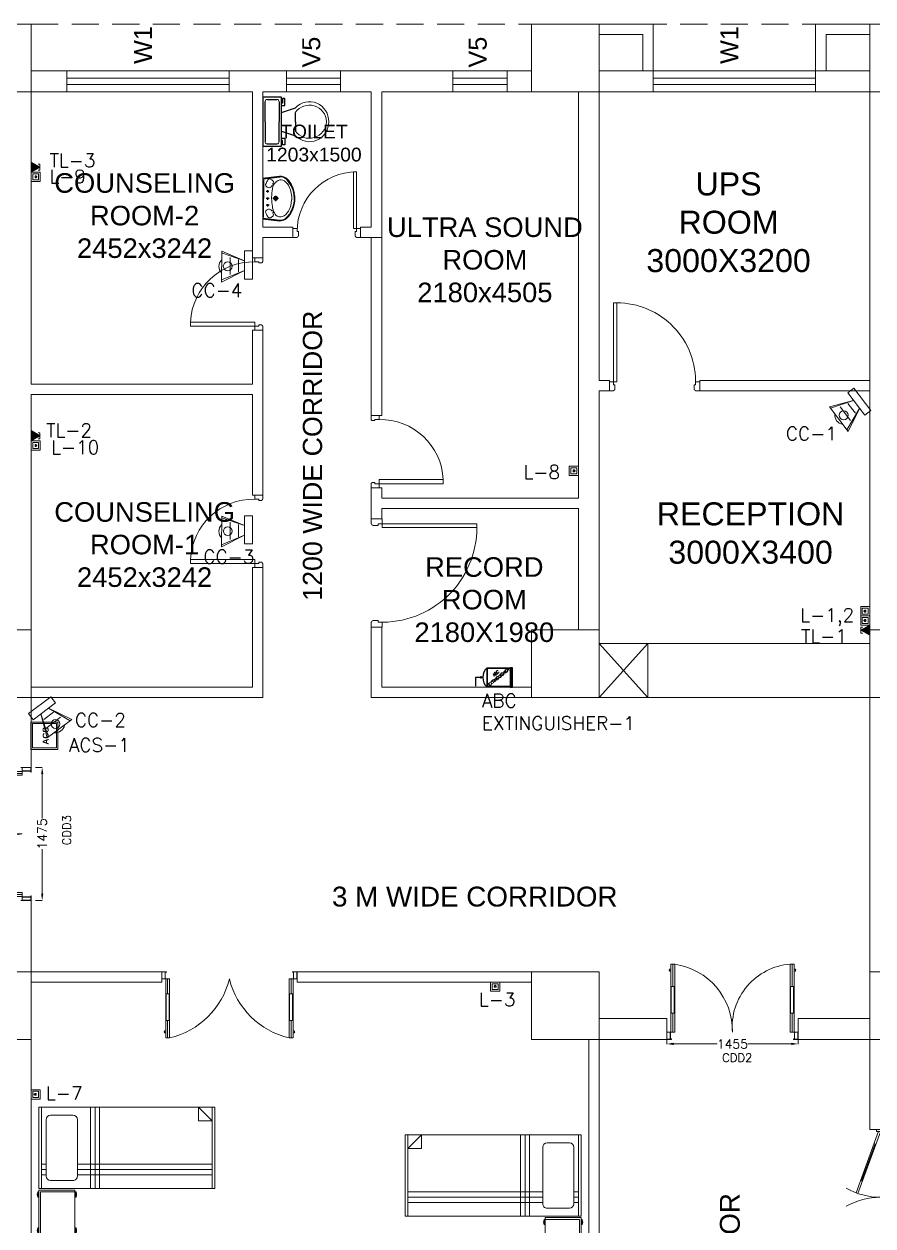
# Model space of a CAD drawing. Extents: x 3552052 to 4102982, y -707811 to -630695.
# Drawn here: x 3829837 to 3839246, y -651262 to -637939 of the extents above; entities that cross this region are included whole.
import ezdxf
from ezdxf.enums import TextEntityAlignment as Align

# ---------------------------------------------------------------- set-up
doc = ezdxf.new("R2010")
doc.units = 0
doc.header["$LTSCALE"] = 6
doc.header["$MEASUREMENT"] = 0
doc.linetypes.add('CONTINU', pattern=[0])
doc.linetypes.add('HIDDEN', pattern=[0.375, 0.25, -0.125])
doc.layers.get('0').update_dxf_attribs({"linetype": 'CONTINUOUS', "lineweight": 0})
doc.layers.get('Defpoints').update_dxf_attribs({"linetype": 'CONTINUOUS', "lineweight": 0})
for name, color, linetype, lineweight in [('1200 Door', 144, 'CONTINUOUS', 0), ('Chajja', 7, 'CONTINUOUS', 0), ('COL', 5, 'CONTINUOUS', 0), ('D.F', 251, 'CONTINUOUS', 0), ('DIM', 7, 'CONTINUOUS', 0), ('DOOR', 44, 'CONTINUOUS', 0), ('Double Leaf Door', 4, 'CONTINUOUS', 0), ('ELE-TEL POINT', 4, 'CONTINUOUS', 0), ('ELE.LAN POINT', 3, 'CONTINUOUS', 0), ('FA-FIRE TEXT', 7, 'CONTINUOUS', 0), ('FUR', 21, 'CONTINUOUS', 0), ('furniture', 33, 'CONTINUOUS', 0), ('JOINERY', 7, 'CONTINUOUS', 0), ('LV-ACS', 30, 'CONTINUOUS', 0), ('LV.CC CEMARA', 66, 'CONTINUOUS', 0), ('Staircase', 7, 'CONTINUOUS', 0), ('WALL', 8, 'CONTINUOUS', 0), ('Window', 161, 'CONTINUOUS', 0)]:
    doc.layers.add(name, color=color, linetype=linetype, lineweight=lineweight)
doc.layers.add('FIRE EXTINGUISHER', color=7, linetype='CONTINUOUS')
doc.styles.add('ARIAL', font='arial.ttf')
doc.styles.add('ROMANS', font='romans.shx')
doc.styles.get("Standard").update_dxf_attribs({"font": 'SIMPLEX'})
doc.dimstyles.new('AEPL1', dxfattribs={"dimtxt": 100, "dimasz": 75, "dimexe": 1.25, "dimexo": 50, "dimtad": 0, "dimdec": 0, "dimtxsty": 'ROMANS', "dimcen": 2.5, "dimclrd": 7, "dimclre": 7, "dimadec": 0, "dimazin": 0, "dimtfac": 1, "dimtdec": 0, "dimtmove": 0, "dimatfit": 3, "dimfxl": 1, "dimlwd": 0, "dimlwe": 0, "dimarcsym": 0})

# ---------------------------------------------------------------- blocks, each defined once
blk = doc.blocks.new('Z$W@#5624')
at = {"layer": 'DOOR'}
for p, q in [((1770, 446), (949, 745)), ((1779, 470), (957, 769)), ((1122, 709), (1113, 685)), ((1610, 518), (1117, 697)), ((0, 499), (25, 499)), ((0, 400), (0, 499)), ((25, 400), (25, 499)), ((1614, 529), (1606, 506)), ((1798, 499), (1773, 499)), ((1773, 400), (1773, 499)), ((1798, 400), (1798, 499)), ((0, 400), (25, 400)), ((19, 429), (28, 453)), ((19, 429), (840, 130)), ((28, 453), (849, 154)), ((183, 369), (192, 393)), ((188, 381), (680, 202)), ((1779, 470), (1770, 446)), ((1798, 400), (1773, 400)), ((685, 214), (676, 190))]:
    blk.add_line(p, q, dxfattribs=at)
at = {"layer": 'DOOR', "color": 145, "extrusion": (0, 0, -1)}
for centre, start_param, end_param in [((0, 449), -0.523599, 0.523599), ((1798, 449), 2.617994, 3.665191)]:
    blk.add_ellipse(centre, major_axis=(899, 0), ratio=1, start_param=start_param, end_param=end_param, dxfattribs=at)
blk = doc.blocks.new('A$C19B8274B')
at = {"layer": 'DOOR'}
for p, q in [((-45, 925), (-80, 925)), ((-80, 50), (-80, 925)), ((-45, 50), (-45, 925)), ((-45, 50), (-80, 50)), ((-955, -50), (-955, -47.5)), ((-940, -35), (-942.5, -35)), ((-60, -35), (-57.5, -35)), ((-45, -50), (-45, -47.5))]:
    blk.add_line(p, q, dxfattribs=at)
for points in [[(-940, 15), (-955, 15), (-955, 50), (-1000, 50), (-1000, -50), (-955, -50)], [(-940, -35), (-940, 15)], [(-60, 15), (-45, 15), (-45, 50), (0, 50), (0, -50), (-45, -50)], [(-60, -35), (-60, 15)]]:
    blk.add_lwpolyline(points, dxfattribs=at)
at = {"layer": 'DOOR', "color": 145}
blk.add_arc((-80, 50), 875, 90, 182.29244, dxfattribs=at)
at = {"layer": 'DOOR'}
for centre, start, end in [((-955, -35), 270, 0), ((-45, -35), 180, 270)]:
    blk.add_arc(centre, 12.5, start, end, dxfattribs=at)
blk = doc.blocks.new('A$C45A5314D')
at = {"layer": 'furniture', "color": 6, "ltscale": 0.75}
for p, q in [((-1962, 946), (-1950, 946)), ((-1962, 946), (-1950, 946)), ((-1962, 946), (-1962, 887)), ((-1962, 944), (-1950, 944)), ((-1962, 943), (-1950, 943)), ((-1962, 941), (-1950, 941)), ((-1962, 939), (-1950, 939)), ((-1962, 936), (-1950, 936)), ((-1950, 967), (-1550, 967)), ((-1950, 467), (-1950, 967)), ((-1930, 948), (-1930, 487)), ((-1930, 948), (-1550, 948)), ((-1550, 967), (-1550, 467)), ((-1538, 946), (-1550, 946)), ((-1538, 946), (-1550, 946)), ((-1538, 944), (-1550, 944)), ((-1538, 943), (-1550, 943)), ((-1538, 941), (-1550, 941)), ((-1538, 939), (-1550, 939)), ((-1538, 936), (-1550, 936)), ((-1538, 946), (-1538, 887)), ((-1962, 932), (-1950, 932)), ((-1962, 927), (-1950, 927)), ((-1962, 921), (-1950, 921)), ((-1962, 913), (-1950, 913)), ((-1962, 907), (-1950, 907)), ((-1962, 902), (-1950, 902)), ((-1962, 898), (-1950, 898)), ((-1962, 895), (-1950, 895)), ((-1962, 892), (-1950, 892)), ((-1962, 891), (-1950, 891)), ((-1962, 889), (-1950, 889)), ((-1962, 888), (-1950, 888)), ((-1962, 887), (-1950, 887)), ((-1538, 932), (-1550, 932)), ((-1538, 927), (-1550, 927)), ((-1538, 921), (-1550, 921)), ((-1538, 913), (-1550, 913)), ((-1538, 907), (-1550, 907)), ((-1538, 902), (-1550, 902)), ((-1538, 898), (-1550, 898)), ((-1538, 895), (-1550, 895)), ((-1538, 892), (-1550, 892)), ((-1538, 891), (-1550, 891)), ((-1538, 889), (-1550, 889)), ((-1538, 888), (-1550, 888)), ((-1538, 887), (-1550, 887)), ((-1962, 545), (-1950, 545)), ((-1962, 545), (-1950, 545)), ((-1962, 545), (-1962, 486)), ((-1962, 543), (-1950, 543)), ((-1962, 542), (-1950, 542)), ((-1962, 540), (-1950, 540)), ((-1962, 538), (-1950, 538)), ((-1962, 535), (-1950, 535)), ((-1538, 545), (-1550, 545)), ((-1538, 545), (-1550, 545)), ((-1538, 543), (-1550, 543)), ((-1538, 542), (-1550, 542)), ((-1538, 540), (-1550, 540)), ((-1538, 538), (-1550, 538)), ((-1538, 535), (-1550, 535)), ((-1538, 545), (-1538, 486)), ((-1962, 531), (-1950, 531)), ((-1962, 526), (-1950, 526)), ((-1962, 520), (-1950, 520)), ((-1962, 512), (-1950, 512)), ((-1962, 506), (-1950, 506)), ((-1962, 501), (-1950, 501)), ((-1962, 497), (-1950, 497)), ((-1962, 494), (-1950, 494)), ((-1962, 491), (-1950, 491)), ((-1962, 490), (-1950, 490)), ((-1962, 488), (-1950, 488)), ((-1962, 487), (-1950, 487)), ((-1962, 486), (-1950, 486)), ((-1962, 486), (-1950, 486)), ((-1550, 467), (-1950, 467)), ((-1550, 487), (-1930, 487)), ((-1538, 531), (-1550, 531)), ((-1538, 526), (-1550, 526)), ((-1538, 520), (-1550, 520)), ((-1538, 512), (-1550, 512)), ((-1538, 506), (-1550, 506)), ((-1538, 501), (-1550, 501)), ((-1538, 497), (-1550, 497)), ((-1538, 494), (-1550, 494)), ((-1538, 491), (-1550, 491)), ((-1538, 490), (-1550, 490)), ((-1538, 488), (-1550, 488)), ((-1538, 487), (-1550, 487)), ((-1538, 486), (-1550, 486))]:
    blk.add_line(p, q, dxfattribs=at)
at = {"layer": 'furniture', "color": 6}
for p, q in [((0, 450), (-1950, 450)), ((-1950, 450), (-1950, -450)), ((-1920, 450), (-1920, -450)), ((-1377, -450), (-1377, 450)), ((-1327, -450), (-1327, 450)), ((-1277, -450), (-1277, 450)), ((-30, -450), (-30, 450)), ((0, -450), (0, 450)), ((-1920, 300), (-1869, 300)), ((-1869, 313), (-1869, -313)), ((-1572, 362), (-1820, 362)), ((-1523, 313), (-1523, -313)), ((-1523, 300), (-30, 300)), ((-1920, 241), (-1869, 241)), ((-1920, 182), (-1869, 182)), ((-1523, 241), (-30, 241)), ((-1523, 182), (-30, 182)), ((-1820, -362), (-1572, -362)), ((-180, -450), (-30, -300)), ((-180, -450), (-180, -300)), ((-30, -300), (-180, -300)), ((-1950, -450), (0, -450))]:
    blk.add_line(p, q, dxfattribs=at)
at = {"layer": 'furniture', "color": 6, "ltscale": 0.75}
for centre, start, end in [((-1876, 917), 161.0754, 198.9247), ((-1624, 917), 341.0754, 18.9247), ((-1876, 516), 161.0754, 198.9247), ((-1624, 516), 341.0754, 18.9247)]:
    blk.add_arc(centre, 91.1, start, end, dxfattribs=at)
at = {"layer": 'furniture', "color": 6}
for centre, start, end in [((-1820, 313), 90, 180), ((-1572, 313), 0, 90), ((-1820, -313), 180, 270), ((-1572, -313), 270, 0)]:
    blk.add_arc(centre, 49.2, start, end, dxfattribs=at)
blk = doc.blocks.new('Z$W@#1841')
at = {"layer": 'DOOR'}
blk.add_lwpolyline([(482, 633), (482, -167), (533, -167), (533, 633)], close=True, dxfattribs=at)
for points in [[(-254, -218), (-268, -218), (-268, -167), (-317, -167), (-317, -267), (-268, -267), (-268, -265, 0.414214), (-256, -254), (-254, -254)], [(519, -218), (533, -218), (533, -167), (583, -167), (583, -267), (533, -267), (533, -265, -0.414214), (522, -254), (519, -254)]]:
    blk.add_lwpolyline(points, format="xyb", close=True, dxfattribs=at)
at = {"layer": 'DOOR', "color": 145}
blk.add_arc((518, -152), 786, 92.6177, 181.1129, dxfattribs=at)
blk = doc.blocks.new('750')
at = {"layer": 'DOOR'}
for p, q in [((-50, 705), (-47.5, 705)), ((-35, 690), (-35, 692.5)), ((-50, 45), (-47.5, 45)), ((-35, 60), (-35, 57.5)), ((50, 45), (50, 80)), ((50, 80), (675, 80)), ((50, 45), (675, 45)), ((675, 45), (675, 80))]:
    blk.add_line(p, q, dxfattribs=at)
for points in [[(15, 690), (15, 705), (50, 705), (50, 750), (-50, 750), (-50, 705)], [(-35, 690), (15, 690)], [(15, 60), (15, 45), (50, 45), (50, 0), (-50, 0), (-50, 45)], [(-35, 60), (15, 60)]]:
    blk.add_lwpolyline(points, dxfattribs=at)
for centre, start, end in [((-35, 705), 180, 270), ((-35, 45), 90, 180)]:
    blk.add_arc(centre, 12.5, start, end, dxfattribs=at)
at = {"layer": 'DOOR', "color": 145}
blk.add_arc((15, 45), 660, 0, 90, dxfattribs=at)
blk = doc.blocks.new('*D849')
at = {"layer": 'Defpoints', "color": 0, "linetype": 'ByBlock', "transparency": 16777216}
for p in [(3929084, -691812), (3930539, -691812), (3930539, -691977)]:
    blk.add_point(p, dxfattribs=at)
at = {"layer": 'DIM', "color": 7, "linetype": 'ByBlock', "lineweight": 0, "transparency": 16777216}
for p, q in [((3929084, -691862), (3929084, -691978)), ((3930539, -691862), (3930539, -691978)), ((3929159, -691977), (3929642, -691977)), ((3930464, -691977), (3929982, -691977))]:
    blk.add_line(p, q, dxfattribs=at)
at = {"layer": 'DIM', "color": 7, "linetype": 'ByBlock', "transparency": 16777216}
for points in [[(3929159, -691964), (3929159, -691989), (3929084, -691977)], [(3930464, -691964), (3930464, -691989), (3930539, -691977)]]:
    blk.add_solid(points, dxfattribs=at)
at = {"layer": 'DIM', "color": 0, "linetype": 'ByBlock', "transparency": 16777216, "insert": (3929812, -691977), "char_height": 100, "attachment_point": 5, "style": 'ROMANS'}
blk.add_mtext('1455', dxfattribs=at)
blk = doc.blocks.new('1800x80')
at = {"layer": 'Double Leaf Door'}
for points in [[(101770, -25418), (101775, -25418), (101775, -25121), (101770, -25121)], [(101814, -25121), (101809, -25121), (101809, -25418), (101814, -25418)], [(103113, -25121), (103118, -25121), (103118, -25418), (103113, -25418)], [(103157, -25418), (103152, -25418), (103152, -25121), (103157, -25121)]]:
    blk.add_hatch(color=6, dxfattribs=at).paths.add_polyline_path(points)
at = {"layer": 'Double Leaf Door', "color": 8}
for p, q in [((101756, -24985), (101756, -25003)), ((101770, -24983), (101758, -24983)), ((101758, -25005), (101770, -25005)), ((101770, -25582), (101770, -24928)), ((101770, -24928), (101814, -24928)), ((101770, -24983), (101770, -25005)), ((101792, -25121), (101792, -24928)), ((101814, -24928), (101814, -25582)), ((103157, -24928), (103113, -24928)), ((103113, -24928), (103113, -25582)), ((103135, -25121), (103135, -24928)), ((103157, -25582), (103157, -24928)), ((103157, -24983), (103169, -24983)), ((103157, -24983), (103157, -25005)), ((103169, -25005), (103157, -25005)), ((103171, -24985), (103171, -25003)), ((101792, -25582), (101792, -25418)), ((103135, -25582), (103135, -25418)), ((101726, -25582), (101726, -25682)), ((101766, -25582), (101726, -25582)), ((101726, -25682), (101766, -25682)), ((101728, -25584), (101728, -25680)), ((101764, -25584), (101728, -25584)), ((101728, -25680), (101766, -25680)), ((101764, -25679), (101764, -25584)), ((101776, -25679), (101764, -25679)), ((101766, -25677), (101766, -25582)), ((101778, -25677), (101766, -25677)), ((101766, -25680), (101776, -25680)), ((101766, -25682), (101778, -25682)), ((101814, -25582), (101770, -25582)), ((101776, -25680), (101776, -25679)), ((101778, -25682), (101778, -25677)), ((103113, -25582), (103157, -25582)), ((103149, -25682), (103149, -25677)), ((103149, -25677), (103161, -25677)), ((103161, -25682), (103149, -25682)), ((103151, -25680), (103151, -25679)), ((103151, -25679), (103163, -25679)), ((103161, -25680), (103151, -25680)), ((103161, -25677), (103161, -25582)), ((103161, -25582), (103201, -25582)), ((103199, -25680), (103161, -25680)), ((103201, -25682), (103161, -25682)), ((103163, -25679), (103163, -25584)), ((103163, -25584), (103199, -25584)), ((103199, -25584), (103199, -25680)), ((103201, -25582), (103201, -25682))]:
    blk.add_line(p, q, dxfattribs=at)
at = {"layer": 'Double Leaf Door', "color": 6}
for p, q in [((101814, -25121), (101770, -25121)), ((101770, -25121), (101770, -25418)), ((101775, -25418), (101775, -25121)), ((101809, -25418), (101809, -25121)), ((101814, -25418), (101814, -25121)), ((103113, -25418), (103113, -25121)), ((103113, -25121), (103157, -25121)), ((103118, -25418), (103118, -25121)), ((103152, -25418), (103152, -25121)), ((103157, -25121), (103157, -25418)), ((101770, -25418), (101814, -25418)), ((103157, -25418), (103113, -25418))]:
    blk.add_line(p, q, dxfattribs=at)
at = {"layer": 'Double Leaf Door', "color": 6, "ltscale": 100}
for p, q in [((101809, -25121), (101809, -25418)), ((103118, -25121), (103118, -25418))]:
    blk.add_line(p, q, dxfattribs=at)
at = {"layer": 'Double Leaf Door', "color": 6}
for points in [[(101770, -25121), (101770, -25418), (101775, -25418), (101775, -25121), (101770, -25121)], [(101814, -25121), (101814, -25418), (101809, -25418), (101809, -25121), (101814, -25121)], [(103113, -25121), (103113, -25418), (103118, -25418), (103118, -25121), (103113, -25121)], [(103157, -25121), (103157, -25418), (103152, -25418), (103152, -25121), (103157, -25121)]]:
    blk.add_lwpolyline(points, dxfattribs=at)
at = {"layer": 'Double Leaf Door', "ltscale": 5000}
for points in [[(101770, -25121), (101770, -25418), (101775, -25418), (101775, -25121), (101770, -25121)], [(103157, -25121), (103157, -25418), (103152, -25418), (103152, -25121), (103157, -25121)]]:
    blk.add_lwpolyline(points, dxfattribs=at)
at = {"layer": 'Double Leaf Door', "color": 8}
for centre, radius, start, end in [((101756, -24994), 3.72, 90, 270), ((101758, -24985), 1.98, 90, 180), ((101758, -25003), 1.98, 180, 270), ((101732, -25659), 736, 6.0142, 83.5863), ((103143, -25607), 680, 92.5046, 177.8949), ((103169, -24985), 1.98, 0, 90), ((103169, -25003), 1.98, 270, 0), ((103171, -24994), 3.72, 270, 90)]:
    blk.add_arc(centre, radius, start, end, dxfattribs=at)
blk = doc.blocks.new('*D851')
at = {"layer": 'Defpoints', "color": 0, "linetype": 'ByBlock', "transparency": 16777216}
for p in [(3922039, -688911), (3922162, -688911), (3922039, -690386)]:
    blk.add_point(p, dxfattribs=at)
at = {"layer": 'DIM', "color": 7, "linetype": 'ByBlock', "lineweight": 0, "transparency": 16777216}
for p, q in [((3922089, -688911), (3922163, -688911)), ((3922162, -688986), (3922162, -689479)), ((3922162, -690311), (3922162, -689819)), ((3922089, -690386), (3922163, -690386))]:
    blk.add_line(p, q, dxfattribs=at)
at = {"layer": 'DIM', "color": 7, "linetype": 'ByBlock', "transparency": 16777216}
for points in [[(3922150, -688986), (3922175, -688986), (3922162, -688911)], [(3922150, -690311), (3922175, -690311), (3922162, -690386)]]:
    blk.add_solid(points, dxfattribs=at)
at = {"layer": 'DIM', "color": 0, "linetype": 'ByBlock', "transparency": 16777216, "insert": (3922162, -689649), "char_height": 100, "attachment_point": 5, "rotation": 90, "style": 'ROMANS'}
blk.add_mtext('1475', dxfattribs=at)
blk = doc.blocks.new('2000x80')
at = {"layer": 'Double Leaf Door'}
for points in [[(104210, -25358), (104215, -25358), (104215, -25061), (104210, -25061)], [(104254, -25061), (104249, -25061), (104249, -25358), (104254, -25358)], [(105533, -25061), (105538, -25061), (105538, -25358), (105533, -25358)], [(105577, -25358), (105572, -25358), (105572, -25061), (105577, -25061)]]:
    blk.add_hatch(color=6, dxfattribs=at).paths.add_polyline_path(points)
at = {"layer": 'Double Leaf Door', "color": 8}
for p, q in [((104196, -24871), (104196, -24888)), ((104210, -24869), (104198, -24869)), ((104198, -24890), (104210, -24890)), ((104210, -25567), (104210, -24813)), ((104210, -24813), (104254, -24813)), ((104210, -24869), (104210, -24890)), ((104232, -25061), (104232, -24813)), ((104254, -24813), (104254, -25567)), ((105577, -24813), (105533, -24813)), ((105533, -24813), (105533, -25567)), ((105555, -25061), (105555, -24813)), ((105577, -25567), (105577, -24813)), ((105577, -24869), (105589, -24869)), ((105577, -24869), (105577, -24890)), ((105589, -24890), (105577, -24890)), ((105591, -24871), (105591, -24888)), ((104232, -25567), (104232, -25358)), ((105555, -25567), (105555, -25358)), ((104166, -25567), (104166, -25647)), ((104206, -25567), (104166, -25567)), ((104168, -25569), (104168, -25645)), ((104204, -25569), (104168, -25569)), ((104204, -25644), (104204, -25569)), ((104206, -25642), (104206, -25567)), ((104254, -25567), (104210, -25567)), ((105533, -25567), (105577, -25567)), ((105581, -25642), (105581, -25567)), ((105581, -25567), (105621, -25567)), ((105583, -25644), (105583, -25569)), ((105583, -25569), (105619, -25569)), ((105619, -25569), (105619, -25645)), ((105621, -25567), (105621, -25647)), ((104166, -25647), (104206, -25647)), ((104168, -25645), (104206, -25645)), ((104216, -25644), (104204, -25644)), ((104218, -25642), (104206, -25642)), ((104206, -25645), (104216, -25645)), ((104206, -25647), (104218, -25647)), ((104216, -25645), (104216, -25644)), ((104218, -25647), (104218, -25642)), ((105569, -25647), (105569, -25642)), ((105569, -25642), (105581, -25642)), ((105581, -25647), (105569, -25647)), ((105571, -25645), (105571, -25644)), ((105571, -25644), (105583, -25644)), ((105581, -25645), (105571, -25645)), ((105619, -25645), (105581, -25645)), ((105621, -25647), (105581, -25647))]:
    blk.add_line(p, q, dxfattribs=at)
at = {"layer": 'Double Leaf Door', "color": 6}
for p, q in [((104254, -25061), (104210, -25061)), ((104210, -25061), (104210, -25358)), ((104215, -25358), (104215, -25061)), ((104249, -25358), (104249, -25061)), ((104254, -25358), (104254, -25061)), ((105533, -25358), (105533, -25061)), ((105533, -25061), (105577, -25061)), ((105538, -25358), (105538, -25061)), ((105572, -25358), (105572, -25061)), ((105577, -25061), (105577, -25358)), ((104210, -25358), (104254, -25358)), ((105577, -25358), (105533, -25358))]:
    blk.add_line(p, q, dxfattribs=at)
at = {"layer": 'Double Leaf Door', "color": 6, "ltscale": 100}
for p, q in [((104249, -25061), (104249, -25358)), ((105538, -25061), (105538, -25358))]:
    blk.add_line(p, q, dxfattribs=at)
at = {"layer": 'Double Leaf Door', "color": 6}
for points in [[(104210, -25061), (104210, -25358), (104215, -25358), (104215, -25061), (104210, -25061)], [(104254, -25061), (104254, -25358), (104249, -25358), (104249, -25061), (104254, -25061)], [(105533, -25061), (105533, -25358), (105538, -25358), (105538, -25061), (105533, -25061)], [(105577, -25061), (105577, -25358), (105572, -25358), (105572, -25061), (105577, -25061)]]:
    blk.add_lwpolyline(points, dxfattribs=at)
at = {"layer": 'Double Leaf Door', "ltscale": 5000}
for points in [[(104210, -25061), (104210, -25358), (104215, -25358), (104215, -25061), (104210, -25061)], [(105577, -25061), (105577, -25358), (105572, -25358), (105572, -25061), (105577, -25061)]]:
    blk.add_lwpolyline(points, dxfattribs=at)
at = {"layer": 'Double Leaf Door', "color": 8}
for centre, radius, start, end in [((104196, -24880), 3.72, 90, 270), ((104198, -24871), 1.98, 90, 180), ((104198, -24888), 1.98, 180, 270), ((104144, -25555), 750, 359.0321, 81.5724), ((105589, -25509), 698, 94.5944, 184.8011), ((105589, -24871), 1.98, 0, 90), ((105589, -24888), 1.98, 270, 0), ((105591, -24880), 3.72, 270, 90)]:
    blk.add_arc(centre, radius, start, end, dxfattribs=at)
blk = doc.blocks.new('u46')
at = {"color": 8, "lineweight": 25}
for p, q in [((-10, 228), (175, 249)), ((-10, 220), (181, 242)), ((-1, -209), (1, 209)), ((57, 81), (29, 81)), ((62, 2), (29, 2)), ((44, 93), (44, 67)), ((44, 14), (44, -13)), ((163, 3), (102, 3)), ((133, -27), (133, 33)), ((62, -73), (29, -73)), ((44, -61), (44, -87)), ((-10, -216), (181, -238)), ((-10, -224), (175, -245))]:
    blk.add_line(p, q, dxfattribs=at)
at = {"color": 8, "extrusion": (0, 0, -1)}
for centre, major_axis, start_param, end_param in [((56, 154), (0, 34), 4.33982, 5.202657), ((65, 170), (0.3, 49.2), 3.359735, 4.09512), ((145, 128), (1, 126), -1.238036, -0.892193), ((66, 199), (0, 20.7), -1.101507, 0.481509), ((57, 163), (-0.3, 56.9), 0.324902, 0.965135), ((104, 118), (-0.2, 26.8), -1.278641, -0.487266), ((96, 136), (0, 7.39), -0.727724, 1.373337), ((208, 103), (0, 110), -1.431017, -0.436146), ((110, 167), (-6.08, 6.08), 4.867594, 6.265028), ((110, 165), (5.47, 5.47), 2.097053, 3.541809), ((90, 185), (0, 17.9), 0.880684, 2.260744), ((190, 138), (0, 70.9), -0.405199, 0.56573), ((188, 150), (0, 99.5), -0.132539, 0.848731), ((186, 148), (0.1, 94.4), -0.049658, 0.838116), ((154, 79), (0, 140), 0.557563, 1.193786), ((57, 20), (0, 275), 0.806541, 1.180915), ((50, 14), (0, 294), 0.809856, 1.41441), ((44, 81), (0.02, 6.43), 3.139035, 9.42222), ((44, 2), (0.08, 6.43), 3.12883, 9.412015), ((62, 153), (0, 31.9), 2.620328, 3.422401), ((820, -1), (0, 732), -1.56667, -1.474079), ((888, 37), (1, 801), 4.558159, 4.668067), ((387, 48), (0, 296), -1.495794, -1.328336), ((133, 3), (0, 21.6), 3.141254, 9.424439), ((133, 3), (-0.1, 15.5), 3.145308, 9.428493), ((133, 3), (0, 10.9), 3.142047372431534, 9.42523267961112), ((13, 7), (0, 298), 1.141495, 1.637774), ((35, 3), (0, 303), 1.155365, 1.952189), ((72, -2), (0, 274), 1.346594, 1.865175), ((65, -164), (0.1, 49.2), -0.960797, -0.225412), ((44, -73), (0.02, 6.43), 3.139035, 9.42222), ((62, -147), (-0.1, 31.9), -0.276767, 0.525307), ((104, -111), (0.2, 26.8), 3.628858, 4.420234), ((97, -128), (-0.03, 8.55), 1.455188, 3.796569), ((263, -74), (0, 167), 4.181112, 4.641559), ((56, -13), (0, 287), 1.808981, 2.322804), ((62, -11), (0, 247), 1.579809, 2.112792), ((124, -52), (0, 200), 1.868215, 2.281789), ((56, -148), (0, 34), 4.222121, 5.084958), ((145, -122), (0, 126), 4.027191, 4.373034), ((66, -193), (0, 20.7), 2.661884, 4.2449), ((57, -157), (0.3, 56.9), 2.176458, 2.816691), ((110, -161), (-6.08, 6.08), 4.730546, 6.12798), ((111, -159), (6.17, 6.17), 4.354779, 6.027124), ((90, -178), (0, 17.9), 0.880848, 2.260908), ((193, -126), (0, 80.1), 3.554495, 4.299548), ((181, -107), (0, 94.7), 2.890537, 3.362984), ((185, -162), (-0.1, 83.2), 2.850118, 3.264751), ((188, -160), (0, 78.1), 2.562376, 3.231693), ((163, -80), (0, 126), 2.054055, 2.802751), ((187, -138), (0, 106), 2.310552, 2.942572), ((172, -117), (0, 123), 2.127435, 2.640092)]:
    blk.add_ellipse(centre, major_axis=major_axis, ratio=1, start_param=start_param, end_param=end_param, dxfattribs=at)
blk = doc.blocks.new('rhej')
at = {"color": 8, "lineweight": 25}
for p, q in [((310, 279), (310, -264)), ((517, 279), (310, 279)), ((517, 8), (517, 279)), ((310, 111), (155, 163)), ((272, 189), (272, 266)), ((272, 266), (298, 266)), ((310, 189), (272, 189)), ((298, 266), (298, 215)), ((298, 215), (310, 215)), ((336, 228), (336, 8)), ((466, 254), (362, 254)), ((491, 8), (491, 228)), ((155, 8), (155, 111)), ((155, 8), (155, -96)), ((336, -212), (336, 8)), ((491, 8), (491, -212)), ((517, -264), (517, 8)), ((310, -96), (155, -147)), ((272, -173), (272, -251)), ((310, -173), (272, -173)), ((272, -251), (298, -251)), ((298, -251), (298, -199)), ((298, -199), (310, -199)), ((310, -264), (517, -264)), ((466, -238), (362, -238))]:
    blk.add_line(p, q, dxfattribs=at)
at = {"color": 8, "extrusion": (0, 0, -1)}
for centre, major_axis, start_param, end_param in [((0, 16), (151, -151), 2.319632, 4.738539), ((1, 2), (-134, -134), 0.814663, 3.31238), ((359, 231), (-16.2, -16.2), 0.643501, 2.498091), ((469, 231), (16.2, -16.2), 3.785094, 5.639684), ((0, 0), (-151, -151), 4.686239, 7.105146), ((1, 13), (-134, -134), 4.541602, 7.039318), ((359, -215), (-16.2, -16.2), -0.927295, 0.927295), ((469, -215), (16.2, -16.2), 5.35589, 7.21048)]:
    blk.add_ellipse(centre, major_axis=major_axis, ratio=1, start_param=start_param, end_param=end_param, dxfattribs=at)
blk = doc.blocks.new('1500x80')
at = {"layer": 'Double Leaf Door'}
for points in [[(99336, -25418), (99341, -25418), (99341, -25121), (99336, -25121)], [(99380, -25121), (99375, -25121), (99375, -25418), (99380, -25418)], [(100704, -25121), (100709, -25121), (100709, -25418), (100704, -25418)], [(100748, -25418), (100743, -25418), (100743, -25121), (100748, -25121)]]:
    blk.add_hatch(color=6, dxfattribs=at).paths.add_polyline_path(points)
at = {"layer": 'Double Leaf Door', "color": 8}
for p, q in [((99322, -24985), (99322, -25003)), ((99336, -24983), (99324, -24983)), ((99324, -25005), (99336, -25005)), ((99336, -25582), (99336, -24928)), ((99336, -24928), (99380, -24928)), ((99336, -24983), (99336, -25005)), ((99358, -25121), (99358, -24928)), ((99380, -24928), (99380, -25582)), ((100748, -24928), (100704, -24928)), ((100704, -24928), (100704, -25582)), ((100726, -25121), (100726, -24928)), ((100748, -25582), (100748, -24928)), ((100748, -24983), (100760, -24983)), ((100748, -24983), (100748, -25005)), ((100760, -25005), (100748, -25005)), ((100762, -24985), (100762, -25003)), ((99358, -25582), (99358, -25418)), ((100726, -25582), (100726, -25418)), ((99292, -25582), (99292, -25662)), ((99332, -25582), (99292, -25582)), ((99292, -25662), (99332, -25662)), ((99294, -25584), (99294, -25660)), ((99330, -25584), (99294, -25584)), ((99294, -25660), (99332, -25660)), ((99330, -25659), (99330, -25584)), ((99342, -25659), (99330, -25659)), ((99332, -25657), (99332, -25582)), ((99344, -25657), (99332, -25657)), ((99332, -25660), (99342, -25660)), ((99332, -25662), (99344, -25662)), ((99380, -25582), (99336, -25582)), ((99342, -25660), (99342, -25659)), ((99344, -25662), (99344, -25657)), ((100704, -25582), (100748, -25582)), ((100740, -25662), (100740, -25657)), ((100740, -25657), (100752, -25657)), ((100752, -25662), (100740, -25662)), ((100742, -25660), (100742, -25659)), ((100742, -25659), (100754, -25659)), ((100752, -25660), (100742, -25660)), ((100752, -25657), (100752, -25582)), ((100752, -25582), (100792, -25582)), ((100790, -25660), (100752, -25660)), ((100792, -25662), (100752, -25662)), ((100754, -25659), (100754, -25584)), ((100754, -25584), (100790, -25584)), ((100790, -25584), (100790, -25660)), ((100792, -25582), (100792, -25662))]:
    blk.add_line(p, q, dxfattribs=at)
at = {"layer": 'Double Leaf Door', "color": 6}
for p, q in [((99380, -25121), (99336, -25121)), ((99336, -25121), (99336, -25418)), ((99341, -25418), (99341, -25121)), ((99375, -25418), (99375, -25121)), ((99380, -25418), (99380, -25121)), ((100704, -25418), (100704, -25121)), ((100704, -25121), (100748, -25121)), ((100709, -25418), (100709, -25121)), ((100743, -25418), (100743, -25121)), ((100748, -25121), (100748, -25418)), ((99336, -25418), (99380, -25418)), ((100748, -25418), (100704, -25418))]:
    blk.add_line(p, q, dxfattribs=at)
at = {"layer": 'Double Leaf Door', "color": 6, "ltscale": 100}
for p, q in [((99375, -25121), (99375, -25418)), ((100709, -25121), (100709, -25418))]:
    blk.add_line(p, q, dxfattribs=at)
at = {"layer": 'Double Leaf Door', "color": 6}
for points in [[(99336, -25121), (99336, -25418), (99341, -25418), (99341, -25121), (99336, -25121)], [(99380, -25121), (99380, -25418), (99375, -25418), (99375, -25121), (99380, -25121)], [(100704, -25121), (100704, -25418), (100709, -25418), (100709, -25121), (100704, -25121)], [(100748, -25121), (100748, -25418), (100743, -25418), (100743, -25121), (100748, -25121)]]:
    blk.add_lwpolyline(points, dxfattribs=at)
at = {"layer": 'Double Leaf Door', "ltscale": 5000}
for points in [[(99336, -25121), (99336, -25418), (99341, -25418), (99341, -25121), (99336, -25121)], [(100748, -25121), (100748, -25418), (100743, -25418), (100743, -25121), (100748, -25121)]]:
    blk.add_lwpolyline(points, dxfattribs=at)
at = {"layer": 'Double Leaf Door', "color": 8}
for centre, radius, start, end in [((99322, -24994), 3.72, 90, 270), ((99324, -24985), 1.98, 90, 180), ((99324, -25003), 1.98, 180, 270), ((99176, -25796), 892, 13.906, 76.7864), ((100908, -25796), 892, 103.2136, 166.094), ((100760, -24985), 1.98, 0, 90), ((100760, -25003), 1.98, 270, 0), ((100762, -24994), 3.72, 270, 90)]:
    blk.add_arc(centre, radius, start, end, dxfattribs=at)
blk = doc.blocks.new('tel')
at = {"layer": 'ELE-TEL POINT', "ltscale": 30}
h = blk.add_hatch(dxfattribs=at)
h.set_pattern_fill('ANSI31', color=4, scale=19.025387, style=0)
h.set_pattern_definition([(45, (-98.626, 0.184), (-42.7132, 42.7132), [])])
h.paths.add_polyline_path([(-99, 0), (840, 1654), (1778, -3)])
at = {"layer": 'ELE-TEL POINT', "color": 4, "ltscale": 30}
for p, q in [((-99, 0), (840, 1654)), ((1778, -3), (-99, 0)), ((840, 1654), (1778, -3))]:
    blk.add_line(p, q, dxfattribs=at)
at = {"layer": 'ELE-TEL POINT', "color": 4, "ltscale": 12}
for p, q in [((276, 1648), (275, 1398)), ((1404, 1646), (1403, 1396))]:
    blk.add_line(p, q, dxfattribs=at)
at = {"layer": 'ELE-TEL POINT', "color": 4, "linetype": 'Continuous', "ltscale": 12}
blk.add_line((276, 1648), (1404, 1646), dxfattribs=at)
at = {"layer": 'ELE-TEL POINT', "color": 4, "ltscale": 30, "const_width": 95.1}
for points in [[(227, 1363, 1), (323, 1363, 1)], [(1355, 1361, 1), (1451, 1361, 1)]]:
    blk.add_lwpolyline(points, format="xyb", close=True, dxfattribs=at)
blk = doc.blocks.new('Voice')
at = {"layer": 'ELE.LAN POINT', "color": 6}
for points in [[(0, -32), (128, -32), (128, 92), (0, 92)], [(22, -10), (106, -10), (106, 70), (22, 70)], [(77, 21), (70, 21), (70, 12), (58, 12), (58, 21), (51, 21), (51, 39), (77, 39)], [(76, 23), (68, 23), (68, 13), (59, 13), (59, 23), (52, 23), (52, 37), (76, 37)]]:
    blk.add_lwpolyline(points, close=True, dxfattribs=at)
blk = doc.blocks.new('FIRE EXTINGUISHER')
at = {"layer": 'FIRE EXTINGUISHER', "color": 1, "ltscale": 0.1}
for p, q in [((-0.112, 1.728), (-0.548, 1.728)), ((-0.112, 1.481), (-0.112, 1.728)), ((-0.112, 1.365), (-0.112, 1.423))]:
    blk.add_line(p, q, dxfattribs=at)
for points in [[(-0.084, 1.481), (-0.141, 1.481), (-0.141, 1.423), (-0.084, 1.423)], [(0.372, 1.149), (0.372, -0.029), (-0.597, -0.029), (-0.597, 1.149)], [(0.35, 1.127), (0.35, -0.007), (-0.575, -0.007), (-0.575, 1.127)], [(-0.597, -0.124), (0.372, -0.124), (0.372, -0.029), (-0.597, -0.029)], [(-0.575, -0.102), (0.35, -0.102), (0.35, -0.052), (-0.575, -0.052)]]:
    blk.add_lwpolyline(points, close=True, dxfattribs=at)
blk.add_arc((-0.112, 0.712), 0.653, 42.04343, 137.91207, dxfattribs=at)
at = {"layer": 'FIRE EXTINGUISHER', "color": 1, "ltscale": 0.1, "insert": (-0.146, 0.52, -243.239), "char_height": 0.139, "width": 0.31903, "attachment_point": 8, "rotation": 308.63605}
blk.add_mtext('ABC EXTINGUISHER', dxfattribs=at)
blk = doc.blocks.new('CC CEMARA')
at = {"layer": 'LV.CC CEMARA', "linetype": 'ByBlock'}
for p, q in [((94.5, -242.4), (18.6, -67.1)), ((18.6, -67.1), (104.2, -230.6)), ((46.7, -104.5), (105.3, -34.9)), ((239.6, -66.6), (64.7, -12.2)), ((232.1, -75.7), (64.7, -12.2)), ((81.3, -159.1), (162.8, -62.4)), ((94.5, -242.4), (239.6, -66.6))]:
    blk.add_line(p, q, dxfattribs=at)
blk.add_lwpolyline([(110.8, 42.8), (66.4, 79.7), (-66.4, -79.7), (-22, -116.7)], close=True, dxfattribs=at)
blk.add_circle((133.5, -123.5), 32.9, dxfattribs=at)
blk.add_arc((131.6, -123.6), 66.7, 275.37023, 5.54124, dxfattribs=at)
blk = doc.blocks.new('ACS')
at = {"layer": 'LV-ACS'}
for points in [[(-346, 0), (346, 0), (346, -681), (-346, -681)], [(-306, -40), (306, -40), (306, -641), (-306, -641)]]:
    blk.add_lwpolyline(points, close=True, dxfattribs=at)
at = {"layer": 'LV-ACS', "color": 0, "insert": (-224, -295), "char_height": 150, "width": 1536.56, "attachment_point": 1}
blk.add_mtext('{\\fArial|b1|i0|c0|p34;ACS}', dxfattribs=at)
blk = doc.blocks.new('AAA')
at = {"layer": 'Chajja', "color": 8, "linetype": 'HIDDEN', "ltscale": 200}
for p, q in [((3922039.4, -680671.4), (3927584.4, -680671.4)), ((3931334.4, -680671.4), (3928334.4, -680671.4)), ((3931334.4, -680671.4), (3928334.4, -680671.4))]:
    blk.add_line(p, q, dxfattribs=at)
at = {"layer": 'COL', "color": 8}
for points in [[(3921289.4, -681421.4), (3922039.4, -681421.4), (3922039.4, -680671.4), (3921289.4, -680671.4)], [(3927584.4, -681421.4), (3928334.4, -681421.4), (3928334.4, -680671.4), (3927584.4, -680671.4)], [(3932084.4, -681421.4), (3931334.4, -681421.4), (3931334.4, -680671.4), (3932084.4, -680671.4)], [(3921289.4, -688136.4), (3921289.4, -687386.4), (3922039.4, -687386.4), (3922039.4, -688136.4)], [(3927584.4, -688136.4), (3927584.4, -687386.4), (3928334.4, -687386.4), (3928334.4, -688136.4)], [(3931334.4, -688136.4), (3931334.4, -687386.4), (3932084.4, -687386.4), (3932084.4, -688136.4)], [(3921289.4, -691176.4), (3922039.4, -691176.4), (3922039.4, -691926.4), (3921289.4, -691926.4)]]:
    blk.add_lwpolyline(points, close=True, dxfattribs=at)
at = {"layer": 'COL', "color": 8, "elevation": 0}
blk.add_lwpolyline([(3927584.4, -691176.4), (3928334.4, -691176.4), (3928334.4, -691926.4), (3927584.4, -691926.4)], close=True, dxfattribs=at)
at = {"layer": 'D.F', "color": 8}
blk.add_lwpolyline([(3931334.4, -691176.5), (3932084.4, -691176.5), (3932084.4, -691926.5), (3931334.4, -691926.5)], close=True, dxfattribs=at)
at = {"layer": 'FUR', "color": 8, "lineweight": 0, "ltscale": 15}
for points in [[(3928334.4, -688136.4), (3928334.4, -687536.4), (3928874.4, -687536.4), (3928874.4, -688136.4)], [(3931334.4, -688136.4), (3931334.4, -687536.4), (3928334.4, -687536.4), (3928334.4, -688136.4)]]:
    blk.add_lwpolyline(points, close=True, dxfattribs=at)
at = {"layer": 'Staircase', "color": 8, "lineweight": 0}
for points in [[(3928874.4, -688136.4), (3928334.4, -687536.4)], [(3928334.4, -688136.4), (3928874.4, -687536.4)]]:
    blk.add_lwpolyline(points, dxfattribs=at)
at = {"layer": 'WALL', "color": 8, "linetype": 'ByBlock'}
for p, q in [((3927584.4, -681191.4), (3922039.4, -681191.4)), ((3924491.6, -681421.4), (3922039.4, -681421.4)), ((3922039.4, -684663.9), (3922039.4, -681421.4)), ((3924491.6, -681421.4), (3924491.6, -683263.9)), ((3924606.6, -681421.4), (3924606.6, -682921.4)), ((3925809.6, -681421.4), (3925809.6, -682921.4)), ((3925924.6, -681421.4), (3925924.6, -683036.4)), ((3928104.5, -685926.4), (3928104.4, -681421.4)), ((3928334.4, -681421.4), (3928334.5, -684621.4)), ((3928334.5, -684621.3), (3928334.4, -681421.4)), ((3924606.6, -682921.4), (3924941.6, -682921.4)), ((3924941.6, -683036.4), (3924941.6, -682921.4)), ((3925691.6, -682921.4), (3925809.6, -682921.4)), ((3925691.6, -683036.4), (3925691.6, -682921.4)), ((3924606.6, -683036.4), (3924606.6, -683263.9)), ((3924606.6, -683036.4), (3924941.6, -683036.4)), ((3925691.6, -683036.4), (3925924.6, -683036.4)), ((3925809.6, -683036.4), (3925809.6, -685011.4)), ((3925924.6, -683036.4), (3925924.6, -685011.4)), ((3924606.6, -683263.9), (3924491.6, -683263.9)), ((3924491.6, -684063.9), (3924491.6, -684663.9)), ((3924606.6, -684063.9), (3924491.6, -684063.9)), ((3924606.6, -684063.9), (3924606.6, -685895.1)), ((3924491.6, -684663.9), (3922039.4, -684663.9)), ((3928449.2, -684621.4), (3928334.5, -684621.4)), ((3928449.2, -684736.4), (3928449.2, -684621.4)), ((3931334.4, -684621.4), (3929449.5, -684621.4)), ((3929449.5, -684621.4), (3929449.5, -684736.4)), ((3924491.6, -684778.9), (3922039.4, -684778.9)), ((3922039.4, -687386.4), (3922039.4, -684778.9)), ((3924491.6, -684778.9), (3924491.6, -685895.1)), ((3928334.4, -687386.4), (3928334.5, -684736.3)), ((3928334.5, -684736.4), (3928334.4, -687386.4)), ((3928449.2, -684736.4), (3928334.5, -684736.4)), ((3931334.4, -684736.4), (3929449.5, -684736.4)), ((3925809.6, -685011.4), (3925924.6, -685011.4)), ((3925809.6, -685811.4), (3925809.6, -686156.4)), ((3925809.6, -685811.4), (3925924.6, -685811.4)), ((3925924.6, -685811.4), (3925924.6, -685926.4)), ((3925924.6, -685926.4), (3928104.4, -685926.4)), ((3925809.6, -686156.4), (3925924.6, -686156.4)), ((3925924.6, -686041.4), (3928104.4, -686041.4)), ((3925924.6, -686041.4), (3925924.6, -686156.4)), ((3928104.5, -687386.4), (3928104.5, -686041.4)), ((3924491.6, -686695.1), (3924491.6, -688021.4)), ((3924491.6, -686695.1), (3924491.6, -688021.4)), ((3924606.6, -686695.1), (3924491.6, -686695.1)), ((3924606.6, -686695.1), (3924606.6, -688136.4)), ((3925809.6, -687356.4), (3925809.6, -688136.4)), ((3925809.6, -687356.4), (3925924.6, -687356.4)), ((3925924.6, -687356.4), (3925924.6, -688021.4)), ((3924491.6, -688021.4), (3922039.4, -688021.4)), ((3925924.6, -688021.4), (3927584.4, -688021.4)), ((3922039.4, -688911.4), (3922039.4, -688136.4)), ((3924606.6, -688136.4), (3922039.4, -688136.4)), ((3925809.6, -688136.4), (3927584.4, -688136.4)), ((3931334.4, -691176.5), (3931334.4, -688136.4)), ((3922039.4, -690386.4), (3922039.4, -691176.4)), ((3923486.8, -691176.4, 0), (3922039.4, -691176.4)), ((3923486.8, -691291.4, 0), (3923486.8, -691176.4, 0)), ((3924986.8, -691291.4, 0), (3924986.8, -691176.4, 0)), ((3927584.4, -691176.4, 0), (3924986.8, -691176.4, 0)), ((3923486.8, -691291.4, 0), (3922039.4, -691291.4)), ((3927584.4, -691291.4, 0), (3924986.8, -691291.4, 0)), ((3929084.4, -691696.5), (3928334.4, -691696.5)), ((3929084.4, -691696.5), (3928334.4, -691696.5)), ((3929084.4, -691926.5), (3929084.4, -691696.5)), ((3929084.4, -691926.5), (3929084.4, -691696.5)), ((3930539.4, -691926.5), (3930539.4, -691696.5)), ((3931334.4, -691696.5), (3930539.4, -691696.5)), ((3930539.4, -691926.5), (3930539.4, -691696.5)), ((3931334.4, -691696.5), (3930539.4, -691696.5)), ((3922039.4, -691926.4), (3922039.4, -696651.4)), ((3928219.4, -697331.5), (3928219.4, -691926.4)), ((3928334.4, -698081.4), (3928334.4, -691926.4)), ((3929084.4, -691926.5), (3928334.4, -691926.5)), ((3931334.4, -691926.5), (3930539.4, -691926.5)), ((3931334.4, -692926.7), (3931334.4, -691926.5)), ((3931564.4, -692926.7), (3931334.4, -692926.7))]:
    blk.add_line(p, q, dxfattribs=at)
at = {"layer": 'WALL', "color": 8, "lineweight": 0}
for p, q in [((3931334.4, -681191.4), (3928334.4, -681191.4)), ((3925809.6, -681421.4), (3924606.6, -681421.4)), ((3927584.4, -681421.4), (3925924.6, -681421.4)), ((3931334.4, -681421.4), (3928334.4, -681421.4)), ((3931334.4, -684621.4), (3931334.4, -681421.4)), ((3931334.4, -687386.4), (3931334.4, -684736.4)), ((3924606.6, -685895.1), (3924491.6, -685895.1)), ((3921924.4, -688911.4), (3922039.4, -688911.4)), ((3921924.4, -690386.4), (3922039.4, -690386.4))]:
    blk.add_line(p, q, dxfattribs=at)
at = {"layer": 'WALL', "color": 8, "linetype": 'ByBlock'}
for points in [[(3928334.4, -680671.4), (3928934.4, -680671.4), (3928934.4, -681191.4)], [(3928334.4, -680671.4), (3928934.4, -680671.4), (3928934.4, -681191.4)], [(3931334.4, -680671.4), (3930734.4, -680671.4), (3930734.4, -681191.4)], [(3928334.4, -680786.4), (3928819.4, -680786.4), (3928819.4, -681191.4)], [(3928334.4, -680786.4), (3928819.4, -680786.4), (3928819.4, -681191.4)], [(3931334.4, -680786.4), (3930849.4, -680786.4), (3930849.4, -681191.4)], [(3920776.8, -681421.4), (3924491.6, -681421.4)], [(3924606.6, -681421.4), (3925809.6, -681421.4)], [(3925924.6, -681421.4), (3931334.4, -681421.4), (3931334.4, -687386.4)]]:
    blk.add_lwpolyline(points, dxfattribs=at)
at = {"layer": 'WALL', "color": 8, "linetype": 'ByBlock', "elevation": 0}
for points in [[(3931334.4, -680671.4), (3930734.4, -680671.4), (3930734.4, -681191.4)], [(3931334.4, -680786.4), (3930849.4, -680786.4), (3930849.4, -681191.4)]]:
    blk.add_lwpolyline(points, dxfattribs=at)
at = {"layer": 'Window', "color": 8, "linetype": 'Continuous'}
for points in [[(3924235.7, -681191.4), (3924235.7, -681421.4), (3922435.7, -681421.4), (3922435.7, -681191.4)], [(3925469.7, -681421.4), (3925469.7, -681191.4), (3924869.7, -681191.4), (3924869.7, -681421.4)], [(3927314.6, -681421.4), (3927314.6, -681191.4), (3926714.6, -681191.4), (3926714.6, -681421.4)], [(3930734.4, -681191.4), (3930734.4, -681421.4), (3928934.4, -681421.4), (3928934.4, -681191.4)], [(3930734.4, -681191.4), (3930734.4, -681421.4), (3928934.4, -681421.4), (3928934.4, -681191.4)], [(3924235.7, -681271.4), (3924235.7, -681341.4), (3922435.7, -681341.4), (3922435.7, -681271.4)], [(3925469.7, -681341.4), (3925469.7, -681271.4), (3924869.7, -681271.4), (3924869.7, -681341.4)], [(3927314.6, -681341.4), (3927314.6, -681271.4), (3926714.6, -681271.4), (3926714.6, -681341.4)], [(3930734.4, -681271.4), (3930734.4, -681341.4), (3928934.4, -681341.4), (3928934.4, -681271.4)], [(3930734.4, -681271.4), (3930734.4, -681341.4), (3928934.4, -681341.4), (3928934.4, -681271.4)]]:
    blk.add_lwpolyline(points, close=True, dxfattribs=at)
at = {"layer": 'D.F', "color": 8, "linetype": 'Continuous', "xscale": 0.8343726266175508, "yscale": 0.8343726266175508, "zscale": 0.8343726266175508, "rotation": 270}
blk.add_blockref('Z$W@#5624', (3931074.4, -692926.7), dxfattribs=at)
at = {"layer": 'DOOR', "color": 8, "rotation": 89.99999999999999}
blk.add_blockref('750', (3925691.6, -682986.4), dxfattribs=at)
at = {"layer": 'DOOR', "color": 8, "linetype": 'Continuous'}
for name, p, xscale, yscale, zscale, rotation in [('Z$W@#1841', (3924368.9, -683545.9), -0.8888888889923692, 0.8888888889923692, 0.8888888888759539, 89.99999999999967), ('Z$W@#1841', (3926044.3, -685293.5), 0.8888888889923692, 0.8888888889923692, 0.8888888889923692, 270), ('Z$W@#1841', (3924368.9, -686177.1), -0.8888888889923692, 0.8888888889923692, 0.8888888888759539, 89.99999999999967), ('A$C19B8274B', (3925869.6, -686156.4), -1.2, 1.2, 1.2, 269.9999999999842)]:
    blk.add_blockref(name, p, dxfattribs=dict(at, xscale=xscale, yscale=yscale, zscale=zscale, rotation=rotation))
at = {"layer": 'DOOR', "color": 8, "linetype": 'Continuous', "xscale": -1, "rotation": 359.9999999999843}
blk.add_blockref('A$C19B8274B', (3928449.5, -684686.4), dxfattribs=at)
at = {"layer": 'Double Leaf Door', "color": 8}
for name, p, rotation in [('1800x80', (3896357.6, -792112.6), 90), ('1500x80', (4024278.8, -716838.2, 0), 180)]:
    blk.add_blockref(name, p, dxfattribs=dict(at, rotation=rotation))
blk.add_blockref('2000x80', (3824918.5, -666279.3), dxfattribs=at)
at = {"layer": 'furniture', "color": 8, "linetype": 'Continuous', "xscale": -1, "rotation": 179.9999868732303}
blk.add_blockref('A$C45A5314D', (3924074.9, -693129.7), dxfattribs=at)
at = {"layer": 'furniture', "color": 8, "linetype": 'Continuous', "rotation": 180.0000131267693}
blk.add_blockref('A$C45A5314D', (3926186.3, -693435.5), dxfattribs=at)
at = {"layer": 'WALL', "color": 8, "linetype": 'ByBlock', "rotation": 180}
blk.add_blockref('rhej', (3925123.9, -681746.2), dxfattribs=at)
at = {"layer": 'WALL', "color": 8, "linetype": 'ByBlock'}
blk.add_blockref('u46', (3924616.8, -682607.3), dxfattribs=at)
at = {"layer": '1200 Door', "color": 8, "linetype": 'ByBlock', "style": 'ROMANS'}
blk.add_text('CDD3', height=94.18, rotation=90, dxfattribs=at).set_placement((3922481.3, -689775.4, -35804.4))
blk.add_text('CDD2', height=94.18, dxfattribs=at).set_placement((3929698.3, -692177.2, -35804.4))
at = {"layer": 'DIM', "color": 8, "style": 'ARIAL'}
blk.add_text('1200 WIDE CORRIDOR', height=212.5, rotation=90, dxfattribs=at).set_placement((3925327.7, -685456.3), align=Align.BOTTOM_CENTER)
at = {"layer": 'DIM', "color": 8, "attachment_point": 5, "style": 'ARIAL'}
for s, insert, char_height, width in [('TOILET\\P1203x1500', (3925173.9, -681991.8), 153, 1626.956), ('COUNSELING\\PROOM-2\\P2452x3242', (3923297.1, -682796.1), 216.75, 2086.034), ('UPS\\PROOM 3000X3200', (3929769.2, -682870.1), 255, 2294.815), ('ULTRA SOUND\\PROOM\\P2180x4505', (3927068.5, -683286.4), 216.75, 2086.034), ('COUNSELING\\PROOM-1\\P2452x3242', (3923297.1, -686442.8), 216.75, 2086.034), ('RECEPTION\\P3000X3400', (3930013.2, -686315.3), 255, 2294.815), ('RECORD\\PROOM 2180X1980', (3927062.3, -687053.4), 216.75, 2086.034)]:
    blk.add_mtext(s, dxfattribs=dict(at, insert=insert, char_height=char_height, width=width))
at = {"layer": 'JOINERY', "color": 8, "style": 'ARIAL', "width": 1}
for s, p in [('W1', (3923380, -681113.9)), ('V5', (3925243.5, -681153.7)), ('V5', (3927088.4, -681153.7)), ('W1', (3929878.7, -681113.9)), ('W1', (3929878.7, -681113.9))]:
    blk.add_text(s, height=200, rotation=90, dxfattribs=at).set_placement(p)
at = {"layer": 'WALL', "color": 8, "linetype": 'Continuous', "insert": (3926956.3, -690345.2), "char_height": 220.414, "width": 4941.395, "attachment_point": 5, "style": 'ARIAL'}
blk.add_mtext('3 M WIDE CORRIDOR', dxfattribs=at)
at = {"layer": 'WALL', "color": 8, "linetype": 'Continuous', "insert": (3929784.8, -695212.6), "char_height": 220.414, "width": 4941.395, "attachment_point": 5, "rotation": 90, "style": 'ARIAL'}
blk.add_mtext('3 M WIDE CORRIDOR', dxfattribs=at)
at = {"layer": 'DIM', "color": 8, "linetype": 'ByBlock'}
dim = blk.add_linear_dim(base=(3922162.2, -688911.4), p1=(3922039.4, -690386.4), p2=(3922039.4, -688911.4), angle=90, dimstyle='AEPL1', dxfattribs=at)
dim.commit()
dim.dimension.update_dxf_attribs({"geometry": '*D851', "text_midpoint": (3922162.2, -689648.9)})
dim = blk.add_linear_dim(base=(3930539.4, -691976.5), p1=(3929084.4, -691811.5), p2=(3930539.4, -691811.5), dimstyle='AEPL1', dxfattribs=at)
dim.commit()
dim.dimension.update_dxf_attribs({"geometry": '*D849', "text_midpoint": (3929811.9, -691976.5), "dimtype": 160})

msp = doc.modelspace()

# ---------------------------------------------------------------- block references
at = {"color": 0, "linetype": 'ByBlock'}
msp.add_blockref('AAA', (-92123.9, 42732.5), dxfattribs=at)
at = {"layer": 'ELE-TEL POINT', "color": 0, "ltscale": 30, "yscale": 0.05960958292234884, "zscale": 0.05960958292234884}
for p, xscale, rotation in [((3829915.5, -639574.9), -0.05960958292234837, 269.8929051788796), ((3829915.5, -642552.4), -0.05960958292234838, 269.8929051788796), ((3839210.5, -644608.9), -0.0596095829223484, 89.89290517887963)]:
    msp.add_blockref('tel', p, dxfattribs=dict(at, xscale=xscale, rotation=rotation))
at = {"layer": 'ELE.LAN POINT', "color": 7, "yscale": 0.8135966191344682, "zscale": 0.8135966191344682}
for p, xscale, rotation in [((3829990.4, -639580.7), -0.8135966191344682, 89.99999999999993), ((3829990.4, -642558.2), -0.8135966191344682, 89.99999999999993), ((3835954.6, -642839.9), -0.8135966191344682, 89.99999999999993), ((3839135.7, -644499), -0.8135966191344682, 270), ((3839135.7, -644603), -0.8135966191344682, 270), ((3835006.5, -648584.8, 0), -0.8135966191344682, 180), ((3829941.4, -649751.6), 0.8135966191344682, 270.0000000000001)]:
    msp.add_blockref('Voice', p, dxfattribs=dict(at, xscale=xscale, rotation=rotation))
at = {"layer": 'FIRE EXTINGUISHER', "color": 0, "linetype": 'ByBlock', "xscale": 221.759849953912, "yscale": 221.759849953912, "zscale": 221.759849953912, "rotation": 89.99999999961115}
msp.add_blockref('FIRE EXTINGUISHER', (3835223.7, -645156.4), dxfattribs=at)
at = {"layer": 'LV-ACS', "color": 0, "xscale": 0.4402729995893681, "yscale": 0.4402729995893681, "zscale": 0.4402729995893681, "rotation": 89.99999999999999}
msp.add_blockref('ACS', (3829913.5, -645828.5), dxfattribs=at)
at = {"layer": 'LV.CC CEMARA', "yscale": 1.5, "zscale": 1.5}
for p, xscale, rotation in [((3832367.6, -640610.1), -1.500000000000001, 320.2183695085612), ((3839129.2, -642100), -1.500000000000001, 357.2623958888427), ((3832367.7, -643546.4), -1.500000000000001, 320.2183695085612), ((3830010.4, -645489.2), -1.5, 87.26239588884246)]:
    msp.add_blockref('CC CEMARA', p, dxfattribs=dict(at, xscale=xscale, rotation=rotation))

# ---------------------------------------------------------------- texts
at = {"layer": 'FA-FIRE TEXT', "color": 200, "linetype": 'CONTINU', "char_height": 150, "width": 349.838, "attachment_point": 1, "style": 'ROMANS'}
for s, insert in [('{\\C256;TL-3}', (3830121.2, -639375.8)), ('{\\C256;L-9}', (3830118.1, -639553.3)), ('{\\C256;CC-4}', (3831691.2, -640814.9)), ('{\\C256;TL-2}', (3830081.9, -642366.8)), ('{\\C256;CC-1}', (3838281, -642403.3)), ('{\\C256;L-10}', (3830136.8, -642555.8)), ('{\\C256;L-8}', (3835372.3, -642830.1)), ('{\\C256;CC-3}', (3831823.9, -643768.7)), ('{\\C256;L-1,2}', (3838439.9, -644415.9)), ('{\\C256;TL-1}', (3838449, -644649)), ('{\\C256;ABC EXTINGUISHER-1}', (3834911.2, -645364.1)), ('{\\C256;CC-2}', (3830400, -645579)), ('{\\C256;ACS-1}', (3830334.6, -645855.9)), ('{\\C256;L-3}', (3834879.5, -648676.3)), ('{\\C256;L-7}', (3830080.5, -649715.5))]:
    msp.add_mtext(s, dxfattribs=dict(at, insert=insert))

doc.saveas('drawing.dxf')
